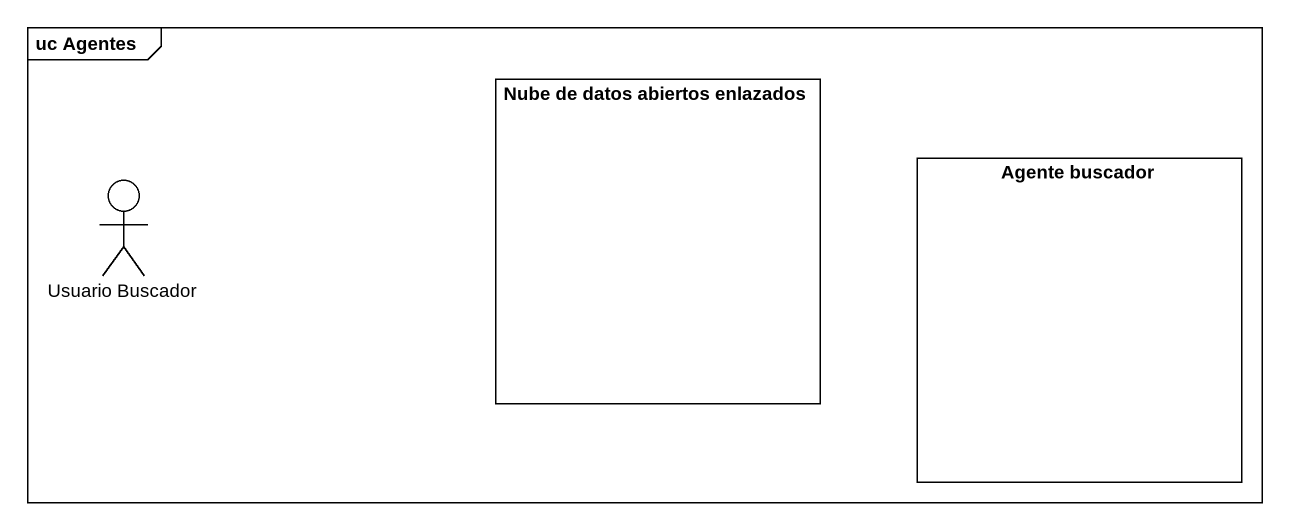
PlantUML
@startuml
mainframe uc Agentes
rectangle "Nube de datos abiertos enlazados" as Nube_de_datos_abiertos
actor "Usuario Buscador" as Usuario_Buscador
rectangle "Agente buscador" as Agente_buscador
@enduml
